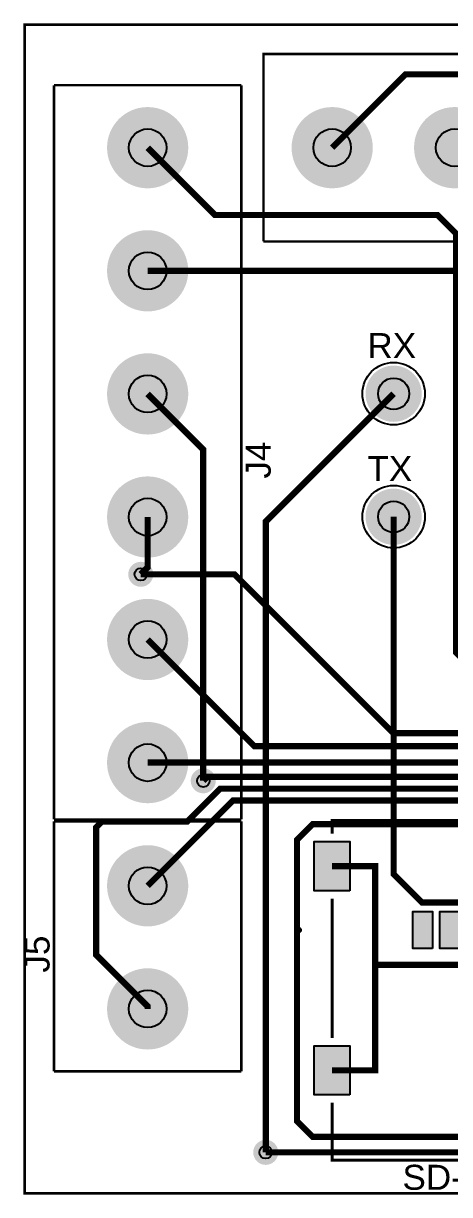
# Model space of a CAD drawing. Header units: centimetres. Extents: x -2.26 to 6.53, y -1.51 to 3.26.
# Drawn here: x -2.255 to -0.523, y -1.505 to 3.255 of the extents above; entities that cross this region are included whole.
import ezdxf

# ---------------------------------------------------------------- set-up
doc = ezdxf.new("R2010")
doc.units = ezdxf.units.CM
doc.layers.get('0').update_dxf_attribs({"linetype": 'CONTINUOUS'})
for name, color, linetype in [('1', 1, 'CONTINUOUS'), ('2', 2, 'CONTINUOUS'), ('3', 3, 'CONTINUOUS'), ('4', 4, 'CONTINUOUS'), ('5', 5, 'CONTINUOUS'), ('6', 6, 'CONTINUOUS'), ('7', 7, 'CONTINUOUS')]:
    doc.layers.add(name, color=color, linetype=linetype)

# ---------------------------------------------------------------- blocks, each defined once
blk = doc.blocks.new('RPAD')
blk.add_trace([(-0.5, -0.5), (-0.5, 0.5), (0.5, -0.5), (0.5, 0.5)])
blk = doc.blocks.new('EPAD')
at = {"const_width": 0.5}
blk.add_lwpolyline([(-0.25, 0, 1), (0.25, 0, 1)], format="xyb", close=True, dxfattribs=at)

msp = doc.modelspace()

# ---------------------------------------------------------------- linework, layer by layer
for centre, radius in [((-1.75, 2.75), 0.0762), ((-0.99974, 2.75), 0.0762), ((-0.5019, 2.75), 0.0762), ((-1.75, 2.24962), 0.0762), ((-1.75, 1.74924), 0.0762), ((-0.75, 1.75), 0.0635), ((-1.75, 1.24886), 0.0762), ((-0.75, 1.25), 0.0635), ((-1.778, 1.016), 0.0254), ((-1.75, 0.75102), 0.0762), ((-1.75, 0.25064), 0.0762), ((-1.524, 0.176709), 0.0254), ((-1.75, -0.25), 0.0762), ((-1.75, -0.75038), 0.0762), ((-1.27, -1.3335), 0.0254)]:
    msp.add_circle(centre, radius)
at = {"layer": '2', "const_width": 0.01016}
msp.add_lwpolyline([(-2.25, -1.5), (6.5, -1.5), (6.5, 3.25), (-2.25, 3.25), (-2.25, -1.5)], dxfattribs=at)
msp.add_lwpolyline([(-2.25, -1.5), (6.5, -1.5), (6.5, 3.25), (-2.25, 3.25), (-2.25, -1.5)], dxfattribs=at)
msp.add_lwpolyline([(-2.25, -1.5), (6.5, -1.5), (6.5, 3.25), (-2.25, 3.25), (-2.25, -1.5)], dxfattribs=at)
at = {"layer": '3'}
for points, const_width in [([(4.75336, 3.131), (-1.27914, 3.131), (-1.27914, 2.369)], 0.01016), ([(4.75336, 3.131), (-1.27914, 3.131), (-1.27914, 2.369)], 0.01016), ([(4.75336, 3.131), (-1.27914, 3.131), (-1.27914, 2.369)], 0.01016), ([(-2.131, 3.004), (-1.369, 3.004)], 0.01016), ([(-2.131, 0.0195), (-2.131, 3.004)], 0.01016), ([(-2.131, 3.004), (-1.369, 3.004)], 0.01016), ([(-2.131, 0.0195), (-2.131, 3.004)], 0.01016), ([(-2.131, 3.004), (-1.369, 3.004)], 0.01016), ([(-2.131, 0.0195), (-2.131, 3.004)], 0.01016), ([(-1.369, 3.004), (-1.369, 0.0195)], 0.01016), ([(-1.369, 3.004), (-1.369, 0.0195)], 0.01016), ([(-1.369, 3.004), (-1.369, 0.0195)], 0.01016), ([(4.75336, 2.369), (-1.27914, 2.369)], 0.01016), ([(4.75336, 2.369), (-1.27914, 2.369)], 0.01016), ([(4.75336, 2.369), (-1.27914, 2.369)], 0.01016), ([(-1.369, 0.0195), (-2.131, 0.0195)], 0.01016), ([(-1.369, 0.0195), (-2.131, 0.0195)], 0.01016), ([(-1.369, 0.0195), (-2.131, 0.0195)], 0.01016), ([(-2.131, 0.01162), (-1.369, 0.01162)], 0.01016), ([(-2.131, -1.00438), (-2.131, 0.01162)], 0.01016), ([(-2.131, 0.01162), (-1.369, 0.01162)], 0.01016), ([(-2.131, -1.00438), (-2.131, 0.01162)], 0.01016), ([(-2.131, 0.01162), (-1.369, 0.01162)], 0.01016), ([(-2.131, -1.00438), (-2.131, 0.01162)], 0.01016), ([(-1.369, -1.00438), (-1.369, 0.01162)], 0.01016), ([(-1.369, -1.00438), (-1.369, 0.01162)], 0.01016), ([(-1.369, -1.00438), (-1.369, 0.01162)], 0.01016), ([(0.376, 0.015), (-1, 0.015), (-1, -0.038)], 0.0127), ([(0.376, 0.015), (-1, 0.015), (-1, -0.038)], 0.0127), ([(0.376, 0.015), (-1, 0.015), (-1, -0.038)], 0.0127), ([(-1, -0.868), (-1, -0.302)], 0.0127), ([(-1, -0.868), (-1, -0.302)], 0.0127), ([(-1, -0.868), (-1, -0.302)], 0.0127), ([(-1.369, -1.00438), (-2.131, -1.00438)], 0.01016), ([(-1.369, -1.00438), (-2.131, -1.00438)], 0.01016), ([(-1.369, -1.00438), (-2.131, -1.00438)], 0.01016), ([(-1, -1.132), (-1, -1.365), (0.376, -1.365), (0.376, -1.132)], 0.0127), ([(-1, -1.132), (-1, -1.365), (0.376, -1.365), (0.376, -1.132)], 0.0127), ([(-1, -1.132), (-1, -1.365), (0.376, -1.365), (0.376, -1.132)], 0.0127)]:
    msp.add_lwpolyline(points, dxfattribs=dict(at, const_width=const_width))
at = {"layer": '4'}
for centre, radius in [((-0.75, 1.75), 0.127), ((-0.75, 1.75), 0.127), ((-0.75, 1.75), 0.127), ((-0.75, 1.75), 0.0635), ((-0.75, 1.75), 0.0635), ((-0.75, 1.75), 0.0635), ((-0.75, 1.25), 0.127), ((-0.75, 1.25), 0.127), ((-0.75, 1.25), 0.127), ((-0.75, 1.25), 0.0635), ((-0.75, 1.25), 0.0635), ((-0.75, 1.25), 0.0635), ((-1.137, -0.43), 0.01), ((-1.137, -0.43), 0.01), ((-1.137, -0.43), 0.01)]:
    msp.add_circle(centre, radius, dxfattribs=at)
at = {"layer": '5'}
for points in [[(-0.9275, -0.27), (-1.0725, -0.27), (-1.0725, -0.07), (-0.9275, -0.07), (-0.9275, -0.27)], [(-0.591995, -0.505), (-0.672005, -0.505), (-0.672005, -0.355), (-0.591995, -0.355), (-0.591995, -0.505)], [(-0.481995, -0.505), (-0.562005, -0.505), (-0.562005, -0.355), (-0.481995, -0.355), (-0.481995, -0.505)], [(-0.9275, -1.1), (-1.0725, -1.1), (-1.0725, -0.9), (-0.9275, -0.9), (-0.9275, -1.1)]]:
    msp.add_lwpolyline(points, close=True, dxfattribs=at)
at = {"layer": '6', "const_width": 0.0254}
for points in [[(-1.75, 2.75), (-1.4765, 2.4765), (-0.5715, 2.4765), (-0.496576, 2.401576), (-0.496576, 0.6985), (-0.421076, 0.623), (-0.1905, 0.623), (-0.115, 0.6985), (0.762, 0.6985), (0.8615, 0.599), (1.086, 0.599)], [(-1.778, 1.016), (-1.397, 1.016), (-0.75092, 0.36992), (0.0635, 0.36992), (0.32858, 0.635), (0.5715, 0.635), (0.6575, 0.549), (1.086, 0.549)], [(-1.75, 0.75102), (-1.31648, 0.3175), (0.5805, 0.3175), (0.762, 0.499), (1.086, 0.499)], [(-1.75, 0.25064), (0.6985, 0.25064), (0.89686, 0.449), (1.086, 0.449)], [(-1.524, 0.176709), (-1.507944, 0.192765), (0.710824, 0.192765), (0.817059, 0.299), (1.086, 0.299)], [(1.086, 0.249), (0.835168, 0.249), (0.730772, 0.144604), (-1.455526, 0.144604), (-1.589231, 0.010899), (-1.936129, 0.010899), (-1.959648, -0.01262), (-1.959648, -0.530027), (-1.75, -0.739675), (-1.75, -0.75038)], [(-1.75, -0.25), (-1.403557, 0.096443), (0.75072, 0.096443), (0.853277, 0.199), (1.086, 0.199)], [(-1.27, -1.3335), (3.429, -1.3335), (3.4925, -1.27), (3.4925, -0.6985), (3.429, -0.635), (1.5875, -0.635), (1.481, -0.5285), (1.481, 0.004)], [(2.9845, -0.889), (2.9845, -1.2065), (2.921, -1.27), (-1.0795, -1.27), (-1.143, -1.2065), (-1.143, -0.0635), (-1.0795, 0), (-0.381, 0), (-0.302, -0.079), (-0.302, -0.43)], [(-0.8255, -0.5715), (-0.8255, -0.17), (-1, -0.17)], [(-0.082, -0.43), (-0.082, -0.5715), (-0.8255, -0.5715)], [(-0.8255, -0.5715), (-0.8255, -1), (-1, -1)]]:
    msp.add_lwpolyline(points, dxfattribs=at)
at = {"layer": '7', "const_width": 0.0254}
for points in [[(1.651, 1.8415), (1.651, 2.2225), (1.2065, 2.667), (1.2065, 2.9845), (1.143, 3.048), (-0.70174, 3.048), (-0.99974, 2.75)], [(1.27, 0.381), (1.0795, 0.1905), (1.0795, -0.1905), (0.6985, -0.1905), (0.635, -0.127), (0.635, 0.6985), (0.5715, 0.762), (0.0635, 0.762), (0, 0.8255), (0, 2.159), (-0.09062, 2.24962), (-1.75, 2.24962)], [(-1.524, 0.176709), (-1.524, 1.52324), (-1.75, 1.74924)], [(-1.27, -1.3335), (-1.27, 1.23), (-0.75, 1.75)], [(-1.778, 1.016), (-1.75, 1.044), (-1.75, 1.24886)], [(1.397, -0.3175), (-0.635, -0.3175), (-0.75, -0.2025), (-0.75, 1.25)]]:
    msp.add_lwpolyline(points, dxfattribs=at)

# ---------------------------------------------------------------- block references
for p, xscale, yscale in [((-1.75, 2.75), 0.3048, 0.3048), ((-0.99974, 2.75), 0.3048, 0.3048), ((-0.5019, 2.75), 0.3048, 0.3048), ((-1.75, 2.24962), 0.3048, 0.3048), ((-1.75, 1.74924), 0.3048, 0.3048), ((-0.75, 1.75), 0.2032, 0.2032), ((-1.75, 1.24886), 0.3048, 0.3048), ((-0.75, 1.25), 0.2032, 0.2032), ((-1.778, 1.016), 0.0762, 0.0762), ((-1.75, 0.75102), 0.3048, 0.3048), ((-1.75, 0.25064), 0.3048, 0.3048), ((-1.524, 0.176709), 0.0762, 0.0762), ((-1.75, -0.25), 0.3048, 0.3048), ((-1.75, -0.75038), 0.3048, 0.3048), ((-1.27, -1.3335), 0.0762, 0.0762)]:
    msp.add_blockref('EPAD', p, dxfattribs=dict(xscale=xscale, yscale=yscale))
at = {"layer": '1', "rotation": 180}
for p, xscale, yscale in [((-1, -0.17), 0.145, 0.2), ((-0.632, -0.43), 0.08001, 0.15), ((-0.522, -0.43), 0.08001, 0.15), ((-1, -1), 0.145, 0.2)]:
    msp.add_blockref('RPAD', p, dxfattribs=dict(at, xscale=xscale, yscale=yscale))
at = {"layer": '5'}
for p, xscale, yscale in [((-1.75, 2.75), 0.3302, 0.3302), ((-0.99974, 2.75), 0.3302, 0.3302), ((-0.5019, 2.75), 0.3302, 0.3302), ((-1.75, 2.24962), 0.3302, 0.3302), ((-1.75, 1.74924), 0.3302, 0.3302), ((-0.75, 1.75), 0.2286, 0.2286), ((-1.75, 1.24886), 0.3302, 0.3302), ((-0.75, 1.25), 0.2286, 0.2286), ((-1.778, 1.016), 0.1016, 0.1016), ((-1.75, 0.75102), 0.3302, 0.3302), ((-1.75, 0.25064), 0.3302, 0.3302), ((-1.524, 0.176709), 0.1016, 0.1016), ((-1.75, -0.25), 0.3302, 0.3302), ((-1.75, -0.75038), 0.3302, 0.3302), ((-1.27, -1.3335), 0.1016, 0.1016)]:
    msp.add_blockref('EPAD', p, dxfattribs=dict(at, xscale=xscale, yscale=yscale))
at = {"layer": '6', "rotation": 180}
for p, xscale, yscale in [((-1, -0.17), 0.145, 0.2), ((-0.632, -0.43), 0.08001, 0.15), ((-0.522, -0.43), 0.08001, 0.15), ((-1, -1), 0.145, 0.2)]:
    msp.add_blockref('RPAD', p, dxfattribs=dict(at, xscale=xscale, yscale=yscale))

# ---------------------------------------------------------------- texts
at = {"layer": '4', "width": 1.05}
for s, p in [('RX', (-0.85668, 1.89478)), ('RX', (-0.85668, 1.89478)), ('RX', (-0.85668, 1.89478)), ('TX', (-0.85668, 1.39478)), ('TX', (-0.85668, 1.39478)), ('TX', (-0.85668, 1.39478)), ('SD-SLOT', (-0.71413, -1.48565)), ('SD-SLOT', (-0.71413, -1.48565)), ('SD-SLOT', (-0.71413, -1.48565))]:
    msp.add_text(s, height=0.1016, dxfattribs=at).set_placement(p)
for s, p in [('J4', (-1.24962, 1.40507)), ('J4', (-1.24962, 1.40507)), ('J4', (-1.24962, 1.40507)), ('J5', (-2.14878, -0.60306)), ('J5', (-2.14878, -0.60306)), ('J5', (-2.14878, -0.60306))]:
    msp.add_text(s, height=0.1016, rotation=90, dxfattribs=at).set_placement(p)

doc.saveas('drawing.dxf')
